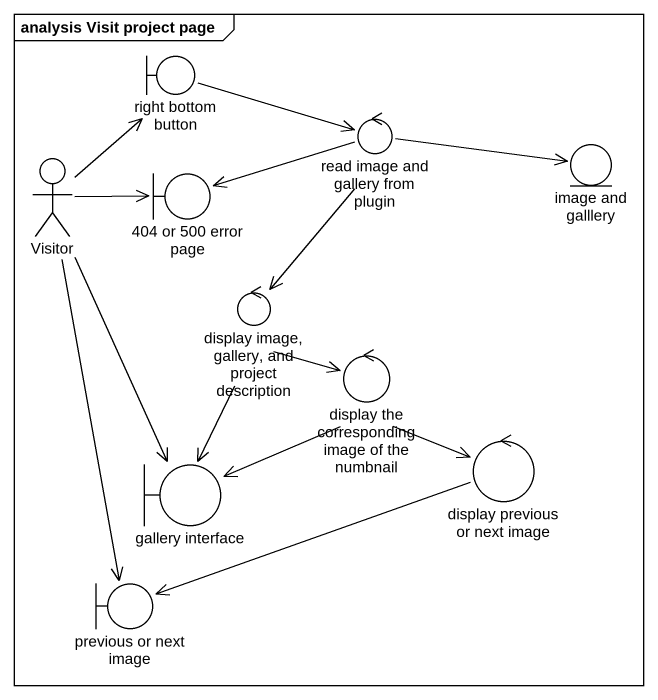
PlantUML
@startuml
mainframe analysis Visit project page
boundary "right bottom button" as right_bottom_button
actor Visitor
control "read image and gallery from plugin" as read_image_and_gallery_from
entity "image and galllery" as image_and_galllery
boundary "404 or 500 error page" as b404_or_500_error_page
control "display image, gallery, and project description" as display_image_gallery_and
control "display the corresponding image of the numbnail" as display_the_corresponding
boundary "gallery interface" as gallery_interface
control "display previous or next image" as display_previous_or_next
boundary "previous or next image" as previous_or_next_image
right_bottom_button -right-> read_image_and_gallery_from
Visitor -up-> right_bottom_button
Visitor -right-> b404_or_500_error_page
Visitor --> gallery_interface
Visitor --> previous_or_next_image
read_image_and_gallery_from -right-> image_and_galllery
read_image_and_gallery_from -left-> b404_or_500_error_page
read_image_and_gallery_from --> display_image_gallery_and
display_image_gallery_and --> display_the_corresponding
display_image_gallery_and --> gallery_interface
display_the_corresponding -left-> gallery_interface
display_the_corresponding -right-> display_previous_or_next
display_previous_or_next -left-> previous_or_next_image
@enduml
